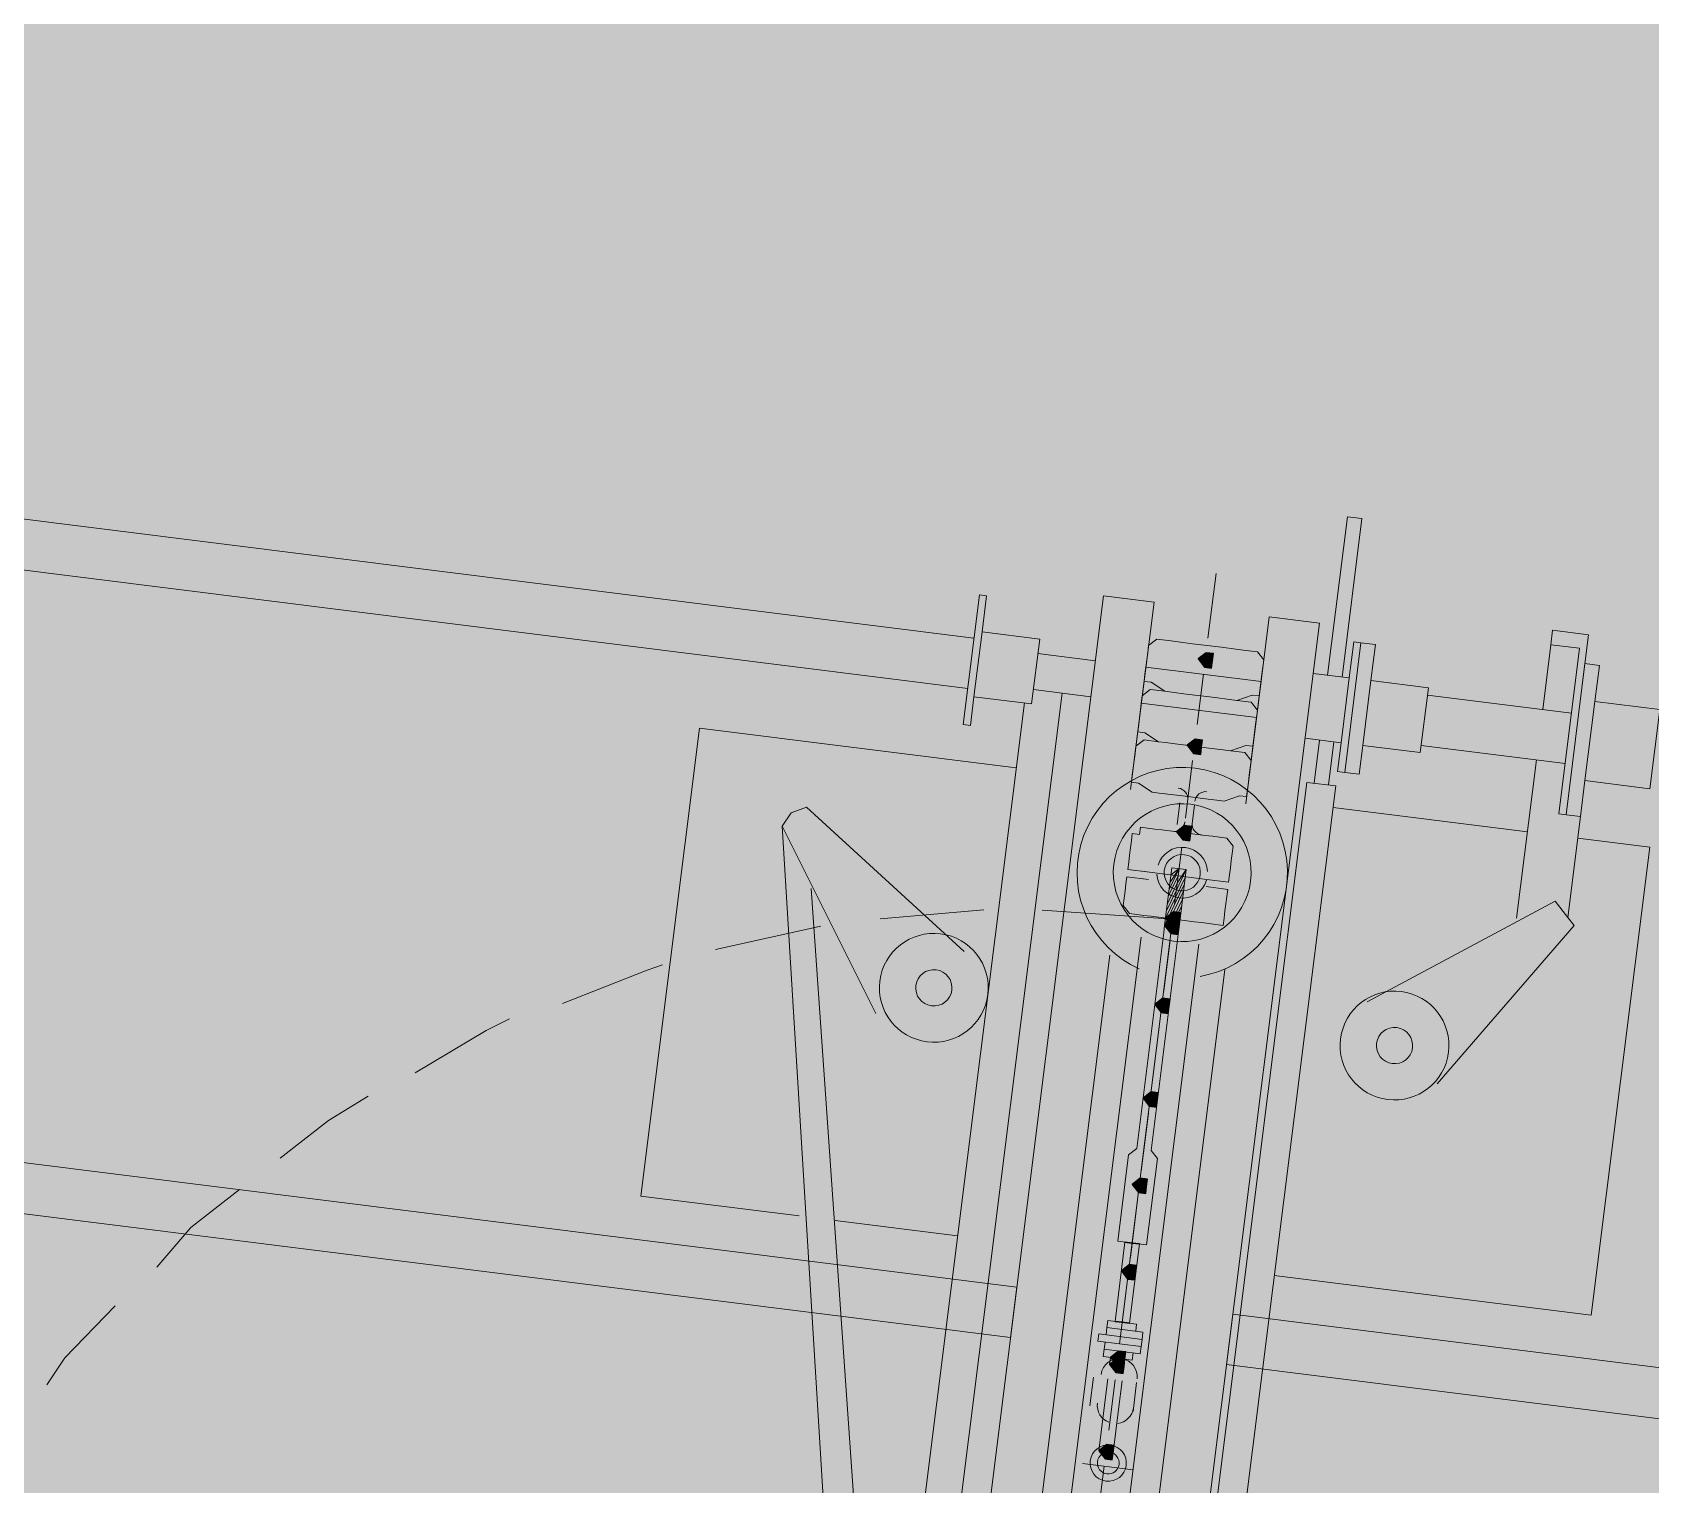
# Model space of a CAD drawing. Header units: metres. Extents: x -4 to 509425, y 7549 to 4732445.
# Drawn here: x 475985.723 to 475987.612, y 4719785.17 to 4719786.865 of the extents above; entities that cross this region are included whole.
import ezdxf

# ---------------------------------------------------------------- set-up
doc = ezdxf.new("R2010")
doc.units = ezdxf.units.M
doc.header["$LTSCALE"] = 0.01
doc.header["$MEASUREMENT"] = 0
doc.layers.get('0').update_dxf_attribs({"lineweight": 0})
for name, color, linetype in [('_SUBESTACIÓN', 1, 'Continuous'), ('NUDO GAROÑA', 211, 'Continuous'), ('SUBESTACION LA VID', 253, 'Continuous')]:
    doc.layers.add(name, color=color, linetype=linetype)

# ---------------------------------------------------------------- blocks, each defined once
blk = doc.blocks.new('A$Cfff6051d')
at = {"layer": 'SUBESTACION LA VID', "transparency": 33554687}
h = blk.add_hatch(color=256, dxfattribs=at)
h.dxf.hatch_style = 2
h.paths.add_polyline_path([(475987.1002, 4719786.1315), (475987.1013, 4719786.1399), (475987.0929, 4719786.141), (475987.0834, 4719786.1337), (475987.0908, 4719786.1242), (475987.0992, 4719786.1231)])
h = blk.add_hatch(color=256, dxfattribs=at)
h.dxf.hatch_style = 2
h.paths.add_polyline_path([(475987.0876, 4719786.0307), (475987.0886, 4719786.0391), (475987.0802, 4719786.0402), (475987.0708, 4719786.0329), (475987.0781, 4719786.0234), (475987.0865, 4719786.0223)])
h = blk.add_hatch(color=256, dxfattribs=at)
h.dxf.hatch_style = 2
h.paths.add_polyline_path([(475987.0749, 4719785.9299), (475987.076, 4719785.9383), (475987.0676, 4719785.9394), (475987.0581, 4719785.932), (475987.0655, 4719785.9226), (475987.0739, 4719785.9215)])
h = blk.add_hatch(color=256, dxfattribs=at)
h.dxf.hatch_style = 2
h.paths.add_polyline_path([(475987.0623, 4719785.8291), (475987.0633, 4719785.8375), (475987.0549, 4719785.8386), (475987.0455, 4719785.8312), (475987.0528, 4719785.8218), (475987.0612, 4719785.8207)])
h = blk.add_hatch(color=256, dxfattribs=at)
h.dxf.hatch_style = 2
h.paths.add_polyline_path([(475987.0612, 4719785.8207), (475987.0623, 4719785.8291), (475987.0539, 4719785.8302), (475987.0444, 4719785.8228), (475987.0518, 4719785.8134), (475987.0602, 4719785.8123)])
h = blk.add_hatch(color=256, dxfattribs=at)
h.dxf.hatch_style = 2
h.paths.add_polyline_path([(475987.0612, 4719785.8207), (475987.0623, 4719785.8291), (475987.0539, 4719785.8302), (475987.0444, 4719785.8228), (475987.0518, 4719785.8134), (475987.0602, 4719785.8123)])
h = blk.add_hatch(color=256, dxfattribs=at)
h.dxf.hatch_style = 2
h.paths.add_polyline_path([(475987.0497, 4719785.7283), (475987.0507, 4719785.7367), (475987.0423, 4719785.7378), (475987.0329, 4719785.7304), (475987.0402, 4719785.721), (475987.0486, 4719785.7199)])
h = blk.add_hatch(color=256, dxfattribs=at)
h.dxf.hatch_style = 2
h.paths.add_polyline_path([(475987.036, 4719785.6191), (475987.037, 4719785.6275), (475987.0286, 4719785.6286), (475987.0192, 4719785.6212), (475987.0265, 4719785.6118), (475987.0349, 4719785.6107)])
h = blk.add_hatch(color=256, dxfattribs=at)
h.dxf.hatch_style = 2
h.paths.add_polyline_path([(475987.0233, 4719785.5183), (475987.0244, 4719785.5267), (475987.016, 4719785.5278), (475987.0065, 4719785.5204), (475987.0139, 4719785.511), (475987.0223, 4719785.5099)])
h = blk.add_hatch(color=256, dxfattribs=at)
h.dxf.hatch_style = 2
h.paths.add_polyline_path([(475987.0107, 4719785.4175), (475987.0117, 4719785.4259), (475987.0033, 4719785.427), (475986.9939, 4719785.4196), (475987.0012, 4719785.4102), (475987.0096, 4719785.4091)])
h = blk.add_hatch(color=256, dxfattribs=at)
h.dxf.hatch_style = 2
h.paths.add_polyline_path([(475986.9981, 4719785.3167), (475986.9991, 4719785.3251), (475986.9907, 4719785.3262), (475986.9812, 4719785.3188), (475986.9886, 4719785.3094), (475986.997, 4719785.3083)])
h = blk.add_hatch(color=256, dxfattribs=at)
h.dxf.hatch_style = 2
h.paths.add_polyline_path([(475986.997, 4719785.3083), (475986.9981, 4719785.3167), (475986.9897, 4719785.3178), (475986.9802, 4719785.3104), (475986.9875, 4719785.301), (475986.9959, 4719785.2999)])
h = blk.add_hatch(color=256, dxfattribs=at)
h.dxf.hatch_style = 2
h.paths.add_polyline_path([(475986.9844, 4719785.2075), (475986.9854, 4719785.2159), (475986.977, 4719785.217), (475986.9676, 4719785.2096), (475986.9749, 4719785.2002), (475986.9833, 4719785.1991)])
at = {"layer": 'SUBESTACION LA VID', "lineweight": 15}
for p, q in [((475983.3778, 4719786.5897), (475986.8219, 4719786.1579)), ((475983.3704, 4719786.5309), (475986.8146, 4719786.0991)), ((475987.1044, 4719786.2334), (475987.095, 4719786.1578)), ((475986.5214, 4719782.6035), (475986.9732, 4719786.2072)), ((475987.032, 4719786.1998), (475986.9732, 4719786.2072)), ((475987.0046, 4719785.9814), (475987.032, 4719786.1998)), ((475987.2252, 4719786.1756), (475987.0124, 4719784.4787)), ((475987.139, 4719785.9646), (475987.1664, 4719786.183)), ((475987.1664, 4719786.183), (475987.2252, 4719786.1756)), ((475986.8314, 4719786.1652), (475986.8219, 4719786.0896)), ((475986.8965, 4719786.14), (475986.9637, 4719786.1316)), ((475987.4856, 4719786.0747), (475987.495, 4719786.1503)), ((475987.0151, 4719786.0654), (475987.0235, 4719786.1326)), ((475987.0225, 4719786.1242), (475987.1569, 4719786.1074)), ((475987.0897, 4719786.1158), (475987.0823, 4719786.057)), ((475987.1495, 4719786.0486), (475987.158, 4719786.1158)), ((475986.8912, 4719786.098), (475986.9584, 4719786.0896)), ((475987.2598, 4719786.1115), (475987.2503, 4719786.0359)), ((475987.285, 4719786.1084), (475987.2755, 4719786.0328)), ((475986.8807, 4719786.0823), (475986.6311, 4719784.0914)), ((475986.6731, 4719784.0861), (475986.9248, 4719786.0938)), ((475987.0172, 4719786.0822), (475987.1516, 4719786.0654)), ((475987.3512, 4719786.0916), (475987.5192, 4719786.0705)), ((475987.5349, 4719785.9917), (475987.5465, 4719786.0841)), ((475987.0078, 4719786.0066), (475987.0162, 4719786.0738)), ((475987.1422, 4719785.9898), (475987.1506, 4719786.057)), ((475987.2251, 4719786.0391), (475987.2188, 4719785.9887)), ((475987.2419, 4719786.037), (475987.2356, 4719785.9866)), ((475987.3438, 4719786.0328), (475987.5118, 4719786.0117)), ((475987.0771, 4719786.015), (475987.0686, 4719785.9478)), ((475987.4782, 4719786.0159), (475987.455, 4719785.8311)), ((475987.0592, 4719785.9404), (475987.0623, 4719785.9656)), ((475987.076, 4719785.9383), (475987.0791, 4719785.9635)), ((475987.4677, 4719785.9319), (475987.2409, 4719785.9603)), ((475987.5296, 4719785.9497), (475987.5149, 4719785.8321)), ((475986.5982, 4719785.9385), (475986.6848, 4719784.5198)), ((475987.0644, 4719785.9142), (475987.056, 4719785.847)), ((475987.0613, 4719785.889), (475987.0518, 4719785.8816)), ((475987.0529, 4719785.89), (475987.0697, 4719785.8879)), ((475987.0612, 4719785.8207), (475987.0697, 4719785.8879)), ((475987.0172, 4719785.8775), (475987.0256, 4719785.8764)), ((475987.0182, 4719785.8859), (475987.0266, 4719785.8848)), ((475987.0266, 4719785.8848), (475987.0938, 4719785.8764)), ((475986.6318, 4719785.866), (475986.7112, 4719784.7298)), ((475986.8334, 4719785.8408), (475986.7126, 4719785.8303)), ((475987.0539, 4719785.8302), (475986.9016, 4719785.8407)), ((475986.6433, 4719785.8219), (475986.5204, 4719785.7947)), ((475986.9949, 4719785.3598), (475987.0518, 4719785.8134)), ((475987.0444, 4719785.8228), (475987.0528, 4719785.8218)), ((475987.0612, 4719785.8207), (475987.0623, 4719785.8291)), ((475987.0171, 4719785.8092), (475986.6622, 4719782.9783)), ((475987.0843, 4719785.8008), (475986.7294, 4719782.9699)), ((475987.0507, 4719785.805), (475987.0434, 4719785.7462)), ((475986.8182, 4719784.4946), (475986.9804, 4719785.7882)), ((475986.9526, 4719784.4777), (475987.1148, 4719785.7714)), ((475987.0381, 4719785.7042), (475987.0307, 4719785.6454)), ((475987.0255, 4719785.6034), (475987.017, 4719785.5362)), ((475986.9897, 4719785.4543), (475987.0023, 4719785.5551)), ((475987.0233, 4719785.4501), (475987.0359, 4719785.5509)), ((475986.618, 4719785.4838), (475986.4332, 4719785.507)), ((475987.0128, 4719785.5026), (475987.0044, 4719785.4354)), ((475986.8028, 4719785.4606), (475986.66, 4719785.4786)), ((475986.9865, 4719785.3608), (475986.9981, 4719785.4532)), ((475987.0233, 4719785.4501), (475986.9897, 4719785.4543)), ((475987.0149, 4719785.4511), (475986.9981, 4719785.4532)), ((475987.0033, 4719785.3587), (475987.0149, 4719785.4511)), ((475987.1724, 4719785.4143), (475987.542, 4719785.368)), ((475986.9991, 4719785.3934), (475986.9918, 4719785.3346)), ((475987.0117, 4719785.3577), (475986.9781, 4719785.3619)), ((475987.0033, 4719785.3587), (475986.9865, 4719785.3608)), ((475986.9666, 4719785.3377), (475986.9676, 4719785.3461)), ((475987.018, 4719785.3398), (475986.9676, 4719785.3461)), ((475987.0191, 4719785.3482), (475986.9771, 4719785.3535)), ((475987.0107, 4719785.3493), (475987.0117, 4719785.3577)), ((475987.0191, 4719785.3482), (475987.018, 4719785.3398)), ((475987.017, 4719785.3314), (475986.9666, 4719785.3377)), ((475986.9728, 4719785.3199), (475986.9739, 4719785.3283)), ((475986.9739, 4719785.3283), (475986.975, 4719785.3367)), ((475987.0159, 4719785.323), (475986.9739, 4719785.3283)), ((475987.0065, 4719785.3157), (475987.0075, 4719785.3241)), ((475987.0159, 4719785.323), (475987.017, 4719785.3314)), ((475987.017, 4719785.3314), (475987.018, 4719785.3398)), ((475987.0065, 4719785.3157), (475986.9728, 4719785.3199)), ((475986.9802, 4719785.3104), (475986.9812, 4719785.3188)), ((475986.997, 4719785.3083), (475986.9981, 4719785.3167)), ((475986.9571, 4719785.2621), (475986.9613, 4719785.2957)), ((475986.9739, 4719785.26), (475986.9781, 4719785.2936)), ((475986.9865, 4719785.2926), (475986.9791, 4719785.2338)), ((475986.9865, 4719785.2926), (475986.9865, 4719785.2926)), ((475986.9907, 4719785.2579), (475986.9949, 4719785.2915)), ((475987.0075, 4719785.2558), (475987.0117, 4719785.2894)), ((475986.9676, 4719785.2096), (475986.9739, 4719785.26)), ((475986.9823, 4719785.259), (475986.9823, 4719785.259)), ((475986.9844, 4719785.2075), (475986.9907, 4719785.2579)), ((475987.0075, 4719785.1876), (475986.9487, 4719785.1949)), ((475986.9739, 4719785.1918), (475986.9665, 4719785.133))]:
    blk.add_line(p, q, dxfattribs=at)
for points in [[(475987.2514, 4719786.1126), (475987.2746, 4719786.2974), (475987.2578, 4719786.2995), (475987.2346, 4719786.1147)], [(475986.8177, 4719786.056), (475986.8219, 4719786.0896), (475986.8891, 4719786.0812), (475986.8986, 4719786.1568), (475986.8314, 4719786.1652), (475986.8367, 4719786.2072), (475986.8283, 4719786.2083), (475986.8093, 4719786.0571), (475986.8177, 4719786.056)], [(475987.0865, 4719786.0906), (475987.1033, 4719786.0885), (475987.1201, 4719786.0864), (475987.1285, 4719786.0853), (475987.1464, 4719786.0916), (475987.1548, 4719786.0906), (475987.1558, 4719786.099), (475987.1569, 4719786.1074), (475987.158, 4719786.1158), (475987.159, 4719786.1242), (475987.1601, 4719786.1326), (475987.1527, 4719786.142), (475987.1359, 4719786.1441), (475987.1275, 4719786.1452), (475987.1107, 4719786.1473), (475987.0939, 4719786.1494), (475987.0771, 4719786.1515), (475987.0603, 4719786.1536), (475987.0519, 4719786.1547), (475987.0351, 4719786.1568), (475987.0257, 4719786.1494), (475987.0246, 4719786.141), (475987.0235, 4719786.1326), (475987.0225, 4719786.1242), (475987.0214, 4719786.1158), (475987.0204, 4719786.1074), (475987.0288, 4719786.1064), (475987.0445, 4719786.0959), (475987.0529, 4719786.0948), (475987.0697, 4719786.0927), (475987.0865, 4719786.0906)], [(475987.2178, 4719786.1168), (475987.2598, 4719786.1115), (475987.2651, 4719786.1535), (475987.2735, 4719786.1525), (475987.2545, 4719786.0013), (475987.2461, 4719786.0023), (475987.2503, 4719786.0359), (475987.2083, 4719786.0412)], [(475987.2713, 4719785.9992), (475987.2755, 4719786.0328), (475987.3427, 4719786.0244), (475987.3522, 4719786.1), (475987.285, 4719786.1084), (475987.2903, 4719786.1504), (475987.2735, 4719786.1525), (475987.2545, 4719786.0013), (475987.2713, 4719785.9992)], [(475987.5318, 4719786.103), (475987.5392, 4719786.1618), (475987.4972, 4719786.1671), (475987.495, 4719786.1503), (475987.5286, 4719786.1461), (475987.5044, 4719785.9529), (475987.5128, 4719785.9518)], [(475987.5296, 4719785.9497), (475987.5349, 4719785.9917), (475987.6105, 4719785.9823), (475987.6221, 4719786.0747), (475987.5465, 4719786.0841), (475987.5517, 4719786.1261), (475987.5349, 4719786.1282), (475987.5128, 4719785.9518), (475987.5296, 4719785.9497)], [(475987.0792, 4719786.0318), (475987.096, 4719786.0297), (475987.1128, 4719786.0276), (475987.1212, 4719786.0265), (475987.139, 4719786.0328), (475987.1474, 4719786.0318), (475987.1485, 4719786.0402), (475987.1495, 4719786.0486), (475987.1506, 4719786.057), (475987.1516, 4719786.0654), (475987.1527, 4719786.0738), (475987.1453, 4719786.0832), (475987.1285, 4719786.0853), (475987.1201, 4719786.0864), (475987.1033, 4719786.0885), (475987.0865, 4719786.0906), (475987.0697, 4719786.0927), (475987.0529, 4719786.0948), (475987.0445, 4719786.0959), (475987.0277, 4719786.098), (475987.0183, 4719786.0906), (475987.0172, 4719786.0822), (475987.0162, 4719786.0738), (475987.0151, 4719786.0654), (475987.0141, 4719786.057), (475987.013, 4719786.0486), (475987.0214, 4719786.0476), (475987.0372, 4719786.0371), (475987.0456, 4719786.036), (475987.0624, 4719786.0339), (475987.0792, 4719786.0318)], [(475986.4332, 4719785.507), (475986.5016, 4719786.053), (475986.8712, 4719786.0067)], [(475987.0718, 4719785.973), (475987.0886, 4719785.9709), (475987.1054, 4719785.9688), (475987.1138, 4719785.9677), (475987.1317, 4719785.974), (475987.1401, 4719785.973), (475987.1411, 4719785.9814), (475987.1422, 4719785.9898), (475987.1432, 4719785.9982), (475987.1443, 4719786.0066), (475987.1453, 4719786.015), (475987.138, 4719786.0244), (475987.1212, 4719786.0265), (475987.1128, 4719786.0276), (475987.096, 4719786.0297), (475987.0792, 4719786.0318), (475987.0624, 4719786.0339), (475987.0456, 4719786.036), (475987.0372, 4719786.0371), (475987.0204, 4719786.0392), (475987.0109, 4719786.0318), (475987.0099, 4719786.0234), (475987.0088, 4719786.015), (475987.0078, 4719786.0066), (475987.0067, 4719785.9982), (475987.0056, 4719785.9898), (475987.014, 4719785.9888), (475987.0298, 4719785.9783), (475987.0382, 4719785.9772), (475987.055, 4719785.9751), (475987.0718, 4719785.973)], [(475987.0618, 4719784.5323), (475987.244, 4719785.9855), (475987.2104, 4719785.9897), (475987.0282, 4719784.5365)], [(475986.7073, 4719785.7201), (475986.5982, 4719785.9385), (475986.6087, 4719785.9543), (475986.6266, 4719785.9606), (475986.8103, 4719785.7925)], [(475987.0938, 4719785.8764), (475987.119, 4719785.8732), (475987.1201, 4719785.8816), (475987.1211, 4719785.89), (475987.1222, 4719785.8984), (475987.1232, 4719785.9068), (475987.1243, 4719785.9152), (475987.1169, 4719785.9247), (475987.1085, 4719785.9257), (475987.1001, 4719785.9268), (475987.0917, 4719785.9278), (475987.0413, 4719785.9342), (475987.0329, 4719785.9352), (475987.0245, 4719785.9363), (475987.0161, 4719785.9373), (475987.0151, 4719785.9289), (475987.0067, 4719785.93), (475987.0056, 4719785.9216), (475987.0046, 4719785.9132), (475987.0035, 4719785.9048), (475987.0025, 4719785.8964), (475987.0014, 4719785.888), (475987.0266, 4719785.8848)], [(475987.542, 4719785.368), (475987.6105, 4719785.914), (475987.5265, 4719785.9245)], [(475987.0023, 4719785.5551), (475987.0118, 4719785.5624), (475987.0434, 4719785.8144), (475987.0444, 4719785.8228), (475987.0529, 4719785.89)], [(475987.0476, 4719785.848), (475987.0592, 4719785.8722), (475987.0697, 4719785.8879), (475987.0581, 4719785.8638), (475987.0465, 4719785.8396)], [(475987.0613, 4719785.889), (475987.0602, 4719785.8806), (475987.0487, 4719785.8564)], [(475987.0497, 4719785.8648), (475987.0613, 4719785.889), (475987.0508, 4719785.8732)], [(475987.0928, 4719785.868), (475987.118, 4719785.8648), (475987.1169, 4719785.8564), (475987.1159, 4719785.848), (475987.1148, 4719785.8396), (475987.1137, 4719785.8312), (475987.1127, 4719785.8228), (475987.1043, 4719785.8239), (475987.0959, 4719785.8249), (475987.0875, 4719785.826), (475987.0791, 4719785.827), (475987.0287, 4719785.8334), (475987.0203, 4719785.8344), (475987.0119, 4719785.8355), (475987.0035, 4719785.8365), (475986.9961, 4719785.846), (475986.9972, 4719785.8544), (475986.9982, 4719785.8628), (475986.9993, 4719785.8712), (475987.0004, 4719785.8796), (475987.0256, 4719785.8764)], [(475987.0665, 4719785.8627), (475987.0549, 4719785.8386), (475987.0444, 4719785.8228), (475987.056, 4719785.847), (475987.0676, 4719785.8711)], [(475987.0686, 4719785.8795), (475987.0571, 4719785.8554), (475987.0455, 4719785.8312)], [(475986.8721, 4719785.4008), (475986.8647, 4719785.342), (475983.1517, 4719785.8075), (475983.1591, 4719785.8663), (475986.8721, 4719785.4008)], [(475987.0655, 4719785.8543), (475987.0539, 4719785.8302), (475987.0528, 4719785.8218)], [(475987.3625, 4719785.6379), (475987.5222, 4719785.8227), (475987.5149, 4719785.8321), (475987.5002, 4719785.851), (475987.2807, 4719785.7335)], [(475987.0633, 4719785.8375), (475987.0528, 4719785.8218), (475987.0644, 4719785.8459)], [(475987.0359, 4719785.5509), (475987.0286, 4719785.5603), (475987.0602, 4719785.8123)], [(475987.0528, 4719785.8218), (475987.0518, 4719785.8134), (475987.0528, 4719785.8218), (475987.0612, 4719785.8207), (475987.0602, 4719785.8123)], [(475986.4585, 4719785.7768), (475986.4406, 4719785.7706), (475986.3419, 4719785.7317)], [(475986.2799, 4719785.7139), (475986.2526, 4719785.7003), (475986.1697, 4719785.6509)], [(475986.115, 4719785.6237), (475986.0688, 4719785.5953), (475986.0121, 4719785.5512)], [(475985.9648, 4719785.5145), (475985.9081, 4719785.4704), (475985.8682, 4719785.4242)], [(475985.8199, 4719785.3791), (475985.761, 4719785.3182), (475985.74, 4719785.2867)], [(475986.976, 4719785.3451), (475986.9771, 4719785.3535), (475986.9781, 4719785.3619)], [(475987.1241, 4719785.3692), (475987.1167, 4719785.3104), (475990.8297, 4719784.8449), (475990.837, 4719784.9037), (475987.1241, 4719785.3692)]]:
    blk.add_lwpolyline(points, dxfattribs=at)
at = {"layer": 'SUBESTACION LA VID'}
for points in [[(475987.1002, 4719786.1315), (475987.1013, 4719786.1399), (475987.0929, 4719786.141), (475987.0834, 4719786.1337), (475987.0908, 4719786.1242), (475987.0992, 4719786.1231)], [(475987.0876, 4719786.0307), (475987.0886, 4719786.0391), (475987.0802, 4719786.0402), (475987.0708, 4719786.0329), (475987.0781, 4719786.0234), (475987.0865, 4719786.0223)], [(475987.0749, 4719785.9299), (475987.076, 4719785.9383), (475987.0676, 4719785.9394), (475987.0581, 4719785.932), (475987.0655, 4719785.9226), (475987.0739, 4719785.9215)], [(475987.0623, 4719785.8291), (475987.0633, 4719785.8375), (475987.0549, 4719785.8386), (475987.0455, 4719785.8312), (475987.0528, 4719785.8218), (475987.0612, 4719785.8207)], [(475987.0612, 4719785.8207), (475987.0623, 4719785.8291), (475987.0539, 4719785.8302), (475987.0444, 4719785.8228), (475987.0518, 4719785.8134), (475987.0602, 4719785.8123)], [(475987.0612, 4719785.8207), (475987.0623, 4719785.8291), (475987.0539, 4719785.8302), (475987.0444, 4719785.8228), (475987.0518, 4719785.8134), (475987.0602, 4719785.8123)], [(475987.0497, 4719785.7283), (475987.0507, 4719785.7367), (475987.0423, 4719785.7378), (475987.0329, 4719785.7304), (475987.0402, 4719785.721), (475987.0486, 4719785.7199)], [(475987.036, 4719785.6191), (475987.037, 4719785.6275), (475987.0286, 4719785.6286), (475987.0192, 4719785.6212), (475987.0265, 4719785.6118), (475987.0349, 4719785.6107)], [(475987.0233, 4719785.5183), (475987.0244, 4719785.5267), (475987.016, 4719785.5278), (475987.0065, 4719785.5204), (475987.0139, 4719785.511), (475987.0223, 4719785.5099)], [(475987.0107, 4719785.4175), (475987.0117, 4719785.4259), (475987.0033, 4719785.427), (475986.9939, 4719785.4196), (475987.0012, 4719785.4102), (475987.0096, 4719785.4091)], [(475986.9981, 4719785.3167), (475986.9991, 4719785.3251), (475986.9907, 4719785.3262), (475986.9812, 4719785.3188), (475986.9886, 4719785.3094), (475986.997, 4719785.3083)], [(475986.997, 4719785.3083), (475986.9981, 4719785.3167), (475986.9897, 4719785.3178), (475986.9802, 4719785.3104), (475986.9875, 4719785.301), (475986.9959, 4719785.2999)], [(475986.9844, 4719785.2075), (475986.9854, 4719785.2159), (475986.977, 4719785.217), (475986.9676, 4719785.2096), (475986.9749, 4719785.2002), (475986.9833, 4719785.1991)]]:
    blk.add_lwpolyline(points, close=True, dxfattribs=at)
at = {"layer": 'SUBESTACION LA VID', "lineweight": 0}
for points in [[(475987.1002, 4719786.1315), (475987.1013, 4719786.1399), (475987.0929, 4719786.141), (475987.0834, 4719786.1337), (475987.0908, 4719786.1242), (475987.0992, 4719786.1231)], [(475987.0876, 4719786.0307), (475987.0886, 4719786.0391), (475987.0802, 4719786.0402), (475987.0708, 4719786.0329), (475987.0781, 4719786.0234), (475987.0865, 4719786.0223)], [(475987.0749, 4719785.9299), (475987.076, 4719785.9383), (475987.0676, 4719785.9394), (475987.0581, 4719785.932), (475987.0655, 4719785.9226), (475987.0739, 4719785.9215)], [(475987.0623, 4719785.8291), (475987.0633, 4719785.8375), (475987.0549, 4719785.8386), (475987.0455, 4719785.8312), (475987.0528, 4719785.8218), (475987.0612, 4719785.8207)], [(475987.0612, 4719785.8207), (475987.0623, 4719785.8291), (475987.0539, 4719785.8302), (475987.0444, 4719785.8228), (475987.0518, 4719785.8134), (475987.0602, 4719785.8123)], [(475987.0612, 4719785.8207), (475987.0623, 4719785.8291), (475987.0539, 4719785.8302), (475987.0444, 4719785.8228), (475987.0518, 4719785.8134), (475987.0602, 4719785.8123)], [(475987.0497, 4719785.7283), (475987.0507, 4719785.7367), (475987.0423, 4719785.7378), (475987.0329, 4719785.7304), (475987.0402, 4719785.721), (475987.0486, 4719785.7199)], [(475987.036, 4719785.6191), (475987.037, 4719785.6275), (475987.0286, 4719785.6286), (475987.0192, 4719785.6212), (475987.0265, 4719785.6118), (475987.0349, 4719785.6107)], [(475987.0233, 4719785.5183), (475987.0244, 4719785.5267), (475987.016, 4719785.5278), (475987.0065, 4719785.5204), (475987.0139, 4719785.511), (475987.0223, 4719785.5099)], [(475987.0107, 4719785.4175), (475987.0117, 4719785.4259), (475987.0033, 4719785.427), (475986.9939, 4719785.4196), (475987.0012, 4719785.4102), (475987.0096, 4719785.4091)], [(475986.9981, 4719785.3167), (475986.9991, 4719785.3251), (475986.9907, 4719785.3262), (475986.9812, 4719785.3188), (475986.9886, 4719785.3094), (475986.997, 4719785.3083)], [(475986.997, 4719785.3083), (475986.9981, 4719785.3167), (475986.9897, 4719785.3178), (475986.9802, 4719785.3104), (475986.9875, 4719785.301), (475986.9959, 4719785.2999)], [(475986.9844, 4719785.2075), (475986.9854, 4719785.2159), (475986.977, 4719785.217), (475986.9676, 4719785.2096), (475986.9749, 4719785.2002), (475986.9833, 4719785.1991)]]:
    blk.add_lwpolyline(points, close=True, dxfattribs=at)
at = {"layer": 'SUBESTACION LA VID', "lineweight": 15}
for points, knots in [([(475987.0859, 4719785.7633), (475987.1458, 4719785.7737), (475987.1891, 4719785.8263), (475987.1877, 4719785.8871), (475987.1862, 4719785.9479), (475987.1405, 4719785.9985), (475987.0802, 4719786.0061), (475987.0199, 4719786.0136), (475986.9631, 4719785.9759), (475986.9467, 4719785.9173), (475986.9303, 4719785.8588), (475986.9593, 4719785.797), (475987.0148, 4719785.7722)], [0, 0, 0, 0, 1, 1, 1, 2, 2, 2, 3, 3, 3, 4, 4, 4, 4]), ([(475987.1447, 4719785.8743), (475987.1503, 4719785.9183), (475987.119, 4719785.9585), (475987.0749, 4719785.9641), (475987.0309, 4719785.9696), (475986.9907, 4719785.9383), (475986.9851, 4719785.8943), (475986.9796, 4719785.8502), (475987.0109, 4719785.81), (475987.0549, 4719785.8045), (475987.099, 4719785.7989), (475987.1392, 4719785.8302), (475987.1447, 4719785.8743)], [0, 0, 0, 0, 1, 1, 1, 2, 2, 2, 3, 3, 3, 4, 4, 4, 4]), ([(475987.0945, 4719785.8858), (475987.0938, 4719785.9002), (475987.0829, 4719785.9119), (475987.0686, 4719785.9137), (475987.0544, 4719785.9154), (475987.0409, 4719785.9068), (475987.0367, 4719785.8931)], [0, 0, 0, 0, 1, 1, 1, 2, 2, 2, 2]), ([(475987.0859, 4719785.8816), (475987.0874, 4719785.8932), (475987.0792, 4719785.9038), (475987.0676, 4719785.9053), (475987.056, 4719785.9067), (475987.0454, 4719785.8985), (475987.0439, 4719785.8869), (475987.0425, 4719785.8753), (475987.0507, 4719785.8647), (475987.0623, 4719785.8633), (475987.0739, 4719785.8618), (475987.0845, 4719785.87), (475987.0859, 4719785.8816)], [0, 0, 0, 0, 1, 1, 1, 2, 2, 2, 3, 3, 3, 4, 4, 4, 4]), ([(475987.0353, 4719785.8827), (475987.0361, 4719785.8684), (475987.047, 4719785.8566), (475987.0613, 4719785.8549), (475987.0755, 4719785.8531), (475987.0889, 4719785.8617), (475987.0932, 4719785.8754)], [0, 0, 0, 0, 1, 1, 1, 2, 2, 2, 2]), ([(475986.8381, 4719785.7421), (475986.8424, 4719785.7769), (475986.8178, 4719785.8086), (475986.783, 4719785.813), (475986.7482, 4719785.8173), (475986.7164, 4719785.7927), (475986.7121, 4719785.7579), (475986.7077, 4719785.7231), (475986.7324, 4719785.6913), (475986.7672, 4719785.687), (475986.802, 4719785.6826), (475986.8337, 4719785.7073), (475986.8381, 4719785.7421)], [0, 0, 0, 0, 1, 1, 1, 2, 2, 2, 3, 3, 3, 4, 4, 4, 4]), ([(475986.7961, 4719785.7473), (475986.7975, 4719785.7589), (475986.7893, 4719785.7695), (475986.7777, 4719785.771), (475986.7661, 4719785.7724), (475986.7555, 4719785.7642), (475986.7541, 4719785.7526), (475986.7526, 4719785.741), (475986.7608, 4719785.7304), (475986.7724, 4719785.729), (475986.784, 4719785.7275), (475986.7946, 4719785.7357), (475986.7961, 4719785.7473)], [0, 0, 0, 0, 1, 1, 1, 2, 2, 2, 3, 3, 3, 4, 4, 4, 4]), ([(475987.3757, 4719785.6747), (475987.3801, 4719785.7095), (475987.3554, 4719785.7412), (475987.3206, 4719785.7456), (475987.2858, 4719785.7499), (475987.254, 4719785.7253), (475987.2497, 4719785.6905), (475987.2453, 4719785.6557), (475987.27, 4719785.6239), (475987.3048, 4719785.6196), (475987.3396, 4719785.6152), (475987.3713, 4719785.6399), (475987.3757, 4719785.6747)], [0, 0, 0, 0, 1, 1, 1, 2, 2, 2, 3, 3, 3, 4, 4, 4, 4]), ([(475987.3337, 4719785.6799), (475987.3351, 4719785.6915), (475987.3269, 4719785.7021), (475987.3153, 4719785.7036), (475987.3037, 4719785.705), (475987.2931, 4719785.6968), (475987.2917, 4719785.6852), (475987.2902, 4719785.6736), (475987.2985, 4719785.663), (475987.3101, 4719785.6616), (475987.3217, 4719785.6601), (475987.3322, 4719785.6683), (475987.3337, 4719785.6799)], [0, 0, 0, 0, 1, 1, 1, 2, 2, 2, 3, 3, 3, 4, 4, 4, 4]), ([(475986.9812, 4719785.2164), (475986.9696, 4719785.2179), (475986.959, 4719785.2097), (475986.9576, 4719785.1981), (475986.9561, 4719785.1865), (475986.9643, 4719785.1759), (475986.9759, 4719785.1744), (475986.9875, 4719785.173), (475986.9981, 4719785.1812), (475986.9996, 4719785.1928), (475987.001, 4719785.2044), (475986.9928, 4719785.215), (475986.9812, 4719785.2164)], [0, 0, 0, 0, 1, 1, 1, 2, 2, 2, 3, 3, 3, 4, 4, 4, 4]), ([(475986.9802, 4719785.208), (475986.9732, 4719785.2089), (475986.9669, 4719785.204), (475986.966, 4719785.197), (475986.9651, 4719785.1901), (475986.97, 4719785.1837), (475986.977, 4719785.1828), (475986.9839, 4719785.182), (475986.9903, 4719785.1869), (475986.9912, 4719785.1938), (475986.9921, 4719785.2008), (475986.9871, 4719785.2072), (475986.9802, 4719785.208)], [0, 0, 0, 0, 1, 1, 1, 2, 2, 2, 3, 3, 3, 4, 4, 4, 4])]:
    blk.add_open_spline(points, degree=3, knots=knots, dxfattribs=at)
for points in [[(475987.0713, 4719785.9688), (475987.0721, 4719785.9758), (475987.0672, 4719785.9821), (475987.0602, 4719785.983)], [(475987.0938, 4719785.9788), (475987.0869, 4719785.9796), (475987.0806, 4719785.9747), (475987.0797, 4719785.9678)], [(475987.0539, 4719785.9326), (475987.0609, 4719785.9317), (475987.0672, 4719785.9366), (475987.0681, 4719785.9436)], [(475987.0765, 4719785.9425), (475987.0756, 4719785.9356), (475987.0806, 4719785.9292), (475987.0875, 4719785.9284)], [(475986.9939, 4719785.3172), (475986.9823, 4719785.3187), (475986.9717, 4719785.3105), (475986.9702, 4719785.2989)], [(475987.0122, 4719785.2936), (475987.0137, 4719785.3052), (475987.0055, 4719785.3158), (475986.9939, 4719785.3172)], [(475986.966, 4719785.2653), (475986.9648, 4719785.2557), (475986.9702, 4719785.2465), (475986.9792, 4719785.243)], [(475986.9897, 4719785.2416), (475986.9993, 4719785.2429), (475987.0068, 4719785.2504), (475987.008, 4719785.26)]]:
    blk.add_open_spline(points, degree=3, dxfattribs=at)
at = {"layer": 'SUBESTACION LA VID'}
for points, knots in [([(475986.9981, 4719785.4532), (475986.9981, 4719785.4532), (475987.0065, 4719785.4522), (475987.0065, 4719785.4522), (475987.0065, 4719785.4522), (475986.9981, 4719785.4532), (475986.9981, 4719785.4532)], [0, 0, 0, 0, 1, 1, 1, 2, 2, 2, 2]), ([(475987.0065, 4719785.4522), (475987.0065, 4719785.4522), (475987.0065, 4719785.4522), (475987.0065, 4719785.4522), (475987.0065, 4719785.4522), (475986.9981, 4719785.4532), (475986.9981, 4719785.4532), (475986.9981, 4719785.4532), (475987.0065, 4719785.4522), (475987.0065, 4719785.4522)], [0, 0, 0, 0, 1, 1, 1, 2, 2, 2, 3, 3, 3, 3]), ([(475987.0065, 4719785.4522), (475987.0065, 4719785.4522), (475987.0149, 4719785.4511), (475987.0149, 4719785.4511), (475987.0149, 4719785.4511), (475987.0065, 4719785.4522), (475987.0065, 4719785.4522)], [0, 0, 0, 0, 1, 1, 1, 2, 2, 2, 2]), ([(475987.0149, 4719785.4511), (475987.0149, 4719785.4511), (475987.0149, 4719785.4511), (475987.0149, 4719785.4511), (475987.0149, 4719785.4511), (475987.0065, 4719785.4522), (475987.0065, 4719785.4522), (475987.0065, 4719785.4522), (475987.0149, 4719785.4511), (475987.0149, 4719785.4511)], [0, 0, 0, 0, 1, 1, 1, 2, 2, 2, 3, 3, 3, 3]), ([(475986.9865, 4719785.3608), (475986.9865, 4719785.3608), (475986.9949, 4719785.3598), (475986.9949, 4719785.3598), (475986.9949, 4719785.3598), (475986.9865, 4719785.3608), (475986.9865, 4719785.3608)], [0, 0, 0, 0, 1, 1, 1, 2, 2, 2, 2]), ([(475986.9949, 4719785.3598), (475986.9949, 4719785.3598), (475986.9949, 4719785.3598), (475986.9949, 4719785.3598), (475986.9949, 4719785.3598), (475986.9865, 4719785.3608), (475986.9865, 4719785.3608), (475986.9865, 4719785.3608), (475986.9949, 4719785.3598), (475986.9949, 4719785.3598)], [0, 0, 0, 0, 1, 1, 1, 2, 2, 2, 3, 3, 3, 3]), ([(475986.9949, 4719785.3598), (475986.9949, 4719785.3598), (475987.0033, 4719785.3587), (475987.0033, 4719785.3587), (475987.0033, 4719785.3587), (475986.9949, 4719785.3598), (475986.9949, 4719785.3598)], [0, 0, 0, 0, 1, 1, 1, 2, 2, 2, 2]), ([(475987.0033, 4719785.3587), (475987.0033, 4719785.3587), (475987.0033, 4719785.3587), (475987.0033, 4719785.3587), (475987.0033, 4719785.3587), (475986.9949, 4719785.3598), (475986.9949, 4719785.3598), (475986.9949, 4719785.3598), (475987.0033, 4719785.3587), (475987.0033, 4719785.3587)], [0, 0, 0, 0, 1, 1, 1, 2, 2, 2, 3, 3, 3, 3])]:
    blk.add_open_spline(points, degree=3, knots=knots, dxfattribs=at)
at = {"layer": 'SUBESTACION LA VID', "lineweight": 0}
for points, knots in [([(475986.9981, 4719785.4532), (475986.9981, 4719785.4532), (475987.0065, 4719785.4522), (475987.0065, 4719785.4522), (475987.0065, 4719785.4522), (475986.9981, 4719785.4532), (475986.9981, 4719785.4532)], [0, 0, 0, 0, 1, 1, 1, 2, 2, 2, 2]), ([(475987.0065, 4719785.4522), (475987.0065, 4719785.4522), (475987.0065, 4719785.4522), (475987.0065, 4719785.4522), (475987.0065, 4719785.4522), (475986.9981, 4719785.4532), (475986.9981, 4719785.4532), (475986.9981, 4719785.4532), (475987.0065, 4719785.4522), (475987.0065, 4719785.4522)], [0, 0, 0, 0, 1, 1, 1, 2, 2, 2, 3, 3, 3, 3]), ([(475987.0065, 4719785.4522), (475987.0065, 4719785.4522), (475987.0149, 4719785.4511), (475987.0149, 4719785.4511), (475987.0149, 4719785.4511), (475987.0065, 4719785.4522), (475987.0065, 4719785.4522)], [0, 0, 0, 0, 1, 1, 1, 2, 2, 2, 2]), ([(475987.0149, 4719785.4511), (475987.0149, 4719785.4511), (475987.0149, 4719785.4511), (475987.0149, 4719785.4511), (475987.0149, 4719785.4511), (475987.0065, 4719785.4522), (475987.0065, 4719785.4522), (475987.0065, 4719785.4522), (475987.0149, 4719785.4511), (475987.0149, 4719785.4511)], [0, 0, 0, 0, 1, 1, 1, 2, 2, 2, 3, 3, 3, 3]), ([(475986.9865, 4719785.3608), (475986.9865, 4719785.3608), (475986.9949, 4719785.3598), (475986.9949, 4719785.3598), (475986.9949, 4719785.3598), (475986.9865, 4719785.3608), (475986.9865, 4719785.3608)], [0, 0, 0, 0, 1, 1, 1, 2, 2, 2, 2]), ([(475986.9949, 4719785.3598), (475986.9949, 4719785.3598), (475986.9949, 4719785.3598), (475986.9949, 4719785.3598), (475986.9949, 4719785.3598), (475986.9865, 4719785.3608), (475986.9865, 4719785.3608), (475986.9865, 4719785.3608), (475986.9949, 4719785.3598), (475986.9949, 4719785.3598)], [0, 0, 0, 0, 1, 1, 1, 2, 2, 2, 3, 3, 3, 3]), ([(475986.9949, 4719785.3598), (475986.9949, 4719785.3598), (475987.0033, 4719785.3587), (475987.0033, 4719785.3587), (475987.0033, 4719785.3587), (475986.9949, 4719785.3598), (475986.9949, 4719785.3598)], [0, 0, 0, 0, 1, 1, 1, 2, 2, 2, 2]), ([(475987.0033, 4719785.3587), (475987.0033, 4719785.3587), (475987.0033, 4719785.3587), (475987.0033, 4719785.3587), (475987.0033, 4719785.3587), (475986.9949, 4719785.3598), (475986.9949, 4719785.3598), (475986.9949, 4719785.3598), (475987.0033, 4719785.3587), (475987.0033, 4719785.3587)], [0, 0, 0, 0, 1, 1, 1, 2, 2, 2, 3, 3, 3, 3])]:
    blk.add_open_spline(points, degree=3, knots=knots, dxfattribs=at)

msp = doc.modelspace()

# ---------------------------------------------------------------- hatches: boundary and pattern name
at = {"layer": '_SUBESTACIÓN', "transparency": 33554559}
h = msp.add_hatch(color=1, dxfattribs=at)
h.dxf.hatch_style = 1
h.paths.add_polyline_path([(475968.6399, 4719805.825), (476089.9386, 4719790.615), (476078.1686, 4719696.74), (475956.8686, 4719711.9502)])

# ---------------------------------------------------------------- linework, layer by layer
at = {"layer": 'NUDO GAROÑA', "color": 1, "const_width": 10}
msp.add_lwpolyline([(475987.4253, 4719791.9783), (475987.5838, 4719791.6713), (475987.7316, 4719791.3591), (475987.7437, 4719791.3323)], dxfattribs=at)

# ---------------------------------------------------------------- block references
at = {"linetype": 'Continuous'}
msp.add_blockref('A$Cfff6051d', (0, 0), dxfattribs=at)

doc.saveas('drawing.dxf')
